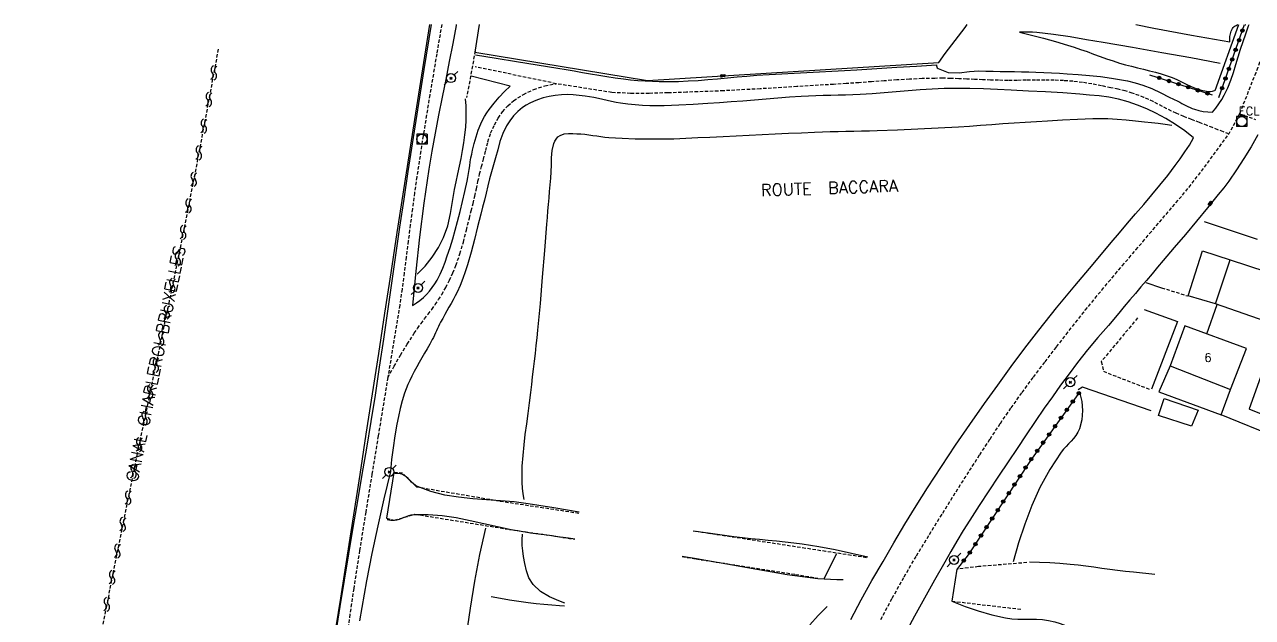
# Model space of a CAD drawing. Header units: millimetres. Extents: x 139000 to 140000, y 142998 to 144000.
# Drawn here: x 139709.2 to 139890.5, y 143912.5 to 144000 of the extents above; entities that cross this region are included whole.
import ezdxf
from ezdxf.enums import TextEntityAlignment as Align

# ---------------------------------------------------------------- set-up
doc = ezdxf.new("R2010")
doc.units = ezdxf.units.MM
doc.linetypes.add('DASHED', pattern=[0.75, 0.5, -0.25])
doc.layers.get('0').update_dxf_attribs({"linetype": 'CONTINUOUS'})
for name, color, linetype in [('W0001', 6, 'DASHED'), ('W0008', 7, 'CONTINUOUS'), ('W0017', 7, 'CONTINUOUS'), ('W0101', 7, 'CONTINUOUS'), ('W0104', 1, 'CONTINUOUS'), ('W0112', 1, 'DASHED'), ('W0120', 7, 'CONTINUOUS'), ('W0211', 2, 'CONTINUOUS'), ('W0214', 2, 'CONTINUOUS'), ('W0322', 7, 'CONTINUOUS'), ('W0323', 7, 'CONTINUOUS'), ('W0401', 7, 'CONTINUOUS'), ('W0420', 7, 'CONTINUOUS'), ('W0473', 7, 'CONTINUOUS'), ('W0500', 5, 'DASHED'), ('W0510', 5, 'CONTINUOUS'), ('W0985', 4, 'CONTINUOUS'), ('W0988', 4, 'CONTINUOUS'), ('W0989', 7, 'CONTINUOUS'), ('W0991', 7, 'CONTINUOUS')]:
    doc.layers.add(name, color=color, linetype=linetype)
doc.styles.get("Standard").update_dxf_attribs({"font": 'romans.shx', "width": 0.85})

# ---------------------------------------------------------------- blocks, each defined once
blk = doc.blocks.new('T473')
for p, q in [((-0.166667, 0.166667), (0.166667, -0.166667)), ((-0.166667, -0.166667), (0.166667, 0.166667)), ((0.500001, 0.500001), (1.000002, 1.000002)), ((-1.000002, -1.000002), (-0.500001, -0.500001))]:
    blk.add_line(p, q)
blk.add_ellipse((0, 0), major_axis=(0.471405, 0.471405), ratio=1, start_param=5.4977871438, end_param=11.780972451)
blk = doc.blocks.new('T401')
for p, q in [((-0.3, 0.3), (0, 0.3)), ((-0.3, -0.25), (-0.3, 0.3)), ((-0.3, 0.15), (0, 0.15)), ((-0.3, 0), (0, 0)), ((0, 0.3), (0, -0.25)), ((-0.3, -0.15), (0, -0.15)), ((-0.3, -0.25), (-0.3, -0.3)), ((-0.3, -0.3), (0, -0.3)), ((0, -0.3), (0, -0.25))]:
    blk.add_line(p, q)
blk = doc.blocks.new('T420')
for p, q in [((0.75, 0.75), (-0.75, 0.75)), ((-0.75, 0.75), (-0.75, -0.75)), ((0.75, 0.75), (0.75, -0.75)), ((0.75, -0.75), (-0.75, -0.75))]:
    blk.add_line(p, q)
blk.add_ellipse((0, 0), major_axis=(-0.53, 0.53), ratio=1, start_param=3.926991, end_param=10.210176)
blk = doc.blocks.new('t323o')
at = {"color": 0, "linetype": 'Continuous'}
for radius in [0.25, 0.15]:
    blk.add_circle((0, 0), radius, dxfattribs=at)
blk = doc.blocks.new('t322o')
at = {"color": 0, "linetype": 'Continuous'}
for radius in [0.25, 0.15]:
    blk.add_circle((0, 0), radius, dxfattribs=at)
blk = doc.blocks.new('t500o')
at = {"color": 0, "linetype": 'Continuous'}
for centre, start, end in [((-0.5, 0.625), 216.8699, 323.1301), ((0.5, -0.125), 36.8699, 143.1301), ((0.5, -0.625), 36.8699, 143.1301), ((-0.5, 0.125), 216.8699, 323.1301)]:
    blk.add_arc(centre, 0.625, start, end, dxfattribs=at)

msp = doc.modelspace()

# ---------------------------------------------------------------- linework, layer by layer
at = {"layer": 'W0001'}
for points in [[(139770.81, 144000), (139770.07, 143995.66), (139769.05, 143989.61), (139768.06, 143983.56), (139767.13, 143977.51), (139766.79, 143975.15), (139766.47, 143972.78), (139766.17, 143970.42), (139765.87, 143968.05), (139765.57, 143965.69), (139765.27, 143963.33), (139764.95, 143960.96), (139764.61, 143958.6), (139762.85, 143947.89)], [(139893.6, 144000), (139893.26, 143999.06), (139892.98, 143998.28), (139892.7, 143997.51), (139892.41, 143996.74), (139892.13, 143995.97), (139891.85, 143995.2), (139891.57, 143994.42), (139891.28, 143993.65), (139890.99, 143992.89), (139888.6, 143986.82)], [(139787.69, 143991.27), (139775.76, 143993.77)], [(139887.02, 143983.86), (139886.22, 143984.17), (139885.42, 143984.47), (139884.62, 143984.78), (139883.83, 143985.09), (139882.68, 143985.54), (139881.53, 143985.98), (139880.39, 143986.43), (139879.25, 143986.91), (139878.56, 143987.23), (139877.89, 143987.57), (139877.21, 143987.92), (139876.55, 143988.27), (139875.87, 143988.62), (139875.19, 143988.95), (139874.49, 143989.25), (139873.78, 143989.53), (139872.76, 143989.88), (139871.73, 143990.2), (139870.68, 143990.47), (139869.6, 143990.65), (139868.21, 143990.97), (139866.81, 143991.25), (139865.4, 143991.46), (139863.98, 143991.62), (139862.61, 143991.72), (139861.24, 143991.78), (139859.87, 143991.8), (139858.5, 143991.8), (139857.13, 143991.78), (139855.76, 143991.76), (139854.39, 143991.76), (139853.03, 143991.77), (139851.85, 143991.81), (139850.67, 143991.85), (139849.49, 143991.91), (139848.32, 143991.96), (139847.14, 143992.01), (139845.96, 143992.05), (139844.78, 143992.07), (139843.6, 143992.06), (139841.73, 143992.02), (139839.86, 143991.93), (139837.99, 143991.82), (139836.13, 143991.69), (139834.27, 143991.56), (139832.4, 143991.42), (139830.54, 143991.29), (139828.67, 143991.17), (139823.25, 143990.85), (139817.83, 143990.51), (139812.4, 143990.22), (139806.97, 143990.01), (139804.21, 143989.92), (139801.45, 143989.84), (139798.69, 143989.84), (139795.92, 143989.97), (139787.69, 143991.27)], [(139762.85, 143947.89), (139763.77, 143949.55), (139764.73, 143951.2), (139765.72, 143952.82), (139766.75, 143954.42), (139767.24, 143955.15), (139767.75, 143955.86), (139768.27, 143956.57), (139768.8, 143957.26), (139769.33, 143957.96), (139769.85, 143958.68), (139770.34, 143959.4), (139770.81, 143960.15), (139771.4, 143961.19), (139771.95, 143962.25), (139772.45, 143963.33), (139772.91, 143964.44), (139773.5, 143966.15), (139774, 143967.9), (139774.45, 143969.66), (139774.9, 143971.42), (139775.17, 143972.5), (139775.43, 143973.59), (139775.68, 143974.68), (139775.92, 143975.77), (139776.16, 143976.86), (139776.41, 143977.94), (139776.68, 143979.03), (139776.97, 143980.11), (139777.3, 143981.39), (139777.63, 143982.69), (139778.03, 143983.98), (139778.58, 143985.21), (139779.15, 143986.2), (139779.8, 143987.14), (139780.56, 143988.02), (139781.44, 143988.77), (139782.87, 143989.7), (139784.4, 143990.43), (139786.02, 143990.96), (139787.69, 143991.27)], [(139888.6, 143986.82), (139887.02, 143983.86)], [(139888.6, 143986.82), (139890.97, 143986)], [(139835.65, 143912.16), (139837.33, 143915.33), (139839.08, 143918.48), (139840.9, 143921.58), (139842.83, 143924.74), (139844.78, 143927.89), (139846.75, 143931.03), (139848.74, 143934.15), (139850.24, 143936.48), (139851.76, 143938.81), (139853.29, 143941.12), (139854.87, 143943.4), (139856.51, 143945.69), (139858.18, 143947.96), (139859.88, 143950.2), (139861.59, 143952.43), (139862.99, 143954.24), (139864.4, 143956.04), (139865.83, 143957.82), (139867.27, 143959.6), (139868.26, 143960.8), (139869.26, 143962), (139870.27, 143963.19), (139871.28, 143964.38), (139872.29, 143965.57), (139873.31, 143966.75), (139874.32, 143967.94), (139875.32, 143969.14), (139877.26, 143971.41), (139879.21, 143973.68), (139881.14, 143975.98), (139882.97, 143978.34), (139887.02, 143983.86)], [(139762.85, 143947.89), (139761.43, 143939.29), (139760.51, 143933.65), (139759.59, 143928.02), (139758.68, 143922.38), (139757.81, 143916.74), (139757.25, 143912.94), (139756.72, 143909.13)]]:
    msp.add_lwpolyline(points, dxfattribs=at)
at = {"layer": 'W0008'}
for points in [[(139755.11, 143909.71), (139755.8, 143914.07), (139756.43, 143917.97), (139757.08, 143921.88), (139757.74, 143925.78), (139758.41, 143929.68), (139759.08, 143933.58), (139759.74, 143937.48), (139760.38, 143941.39), (139761.01, 143945.29), (139761.64, 143949.42), (139762.26, 143953.55), (139762.86, 143957.68), (139763.45, 143961.81), (139764.04, 143965.94), (139764.64, 143970.08), (139765.25, 143974.21), (139765.87, 143978.33), (139767.03, 143985.84), (139768.22, 143993.35), (139769.29, 144000)], [(139772.95, 144000), (139772.92, 143999.85), (139772.44, 143997.19), (139771.93, 143994.54), (139771.4, 143991.9), (139770.87, 143989.26), (139770.34, 143986.61), (139769.83, 143983.96), (139769.35, 143981.3), (139768.92, 143978.64), (139768.19, 143973.63), (139767.54, 143968.61), (139766.98, 143963.58), (139766.51, 143958.55)], [(139884.59, 143987.08), (139885.09, 143987.66), (139885.55, 143988.28), (139885.97, 143988.92), (139886.34, 143989.59), (139886.86, 143990.68), (139887.31, 143991.8), (139887.71, 143992.93), (139888.07, 143994.08), (139888.42, 143995.22), (139888.76, 143996.37), (139889.12, 143997.51), (139889.51, 143998.64), (139889.94, 143999.82), (139890.01, 144000)], [(139775.79, 143995.53), (139778.83, 143995.05), (139781.87, 143994.56), (139784.91, 143994.07), (139787.95, 143993.58), (139789.16, 143993.37), (139790.37, 143993.16), (139791.58, 143992.94), (139792.78, 143992.73), (139793.99, 143992.52), (139795.2, 143992.32), (139796.41, 143992.13), (139797.63, 143991.97), (139798.7, 143991.86), (139799.78, 143991.76), (139800.86, 143991.69), (139801.94, 143991.64), (139802.89, 143991.6), (139803.85, 143991.58), (139804.8, 143991.58), (139805.75, 143991.6), (139807.2, 143991.67), (139808.65, 143991.76), (139810.09, 143991.88), (139811.53, 143992.01), (139812.98, 143992.14), (139814.42, 143992.28), (139815.86, 143992.4), (139817.31, 143992.51), (139819.16, 143992.63), (139821.01, 143992.74), (139822.86, 143992.84), (139824.71, 143992.94), (139826.57, 143993.04), (139828.42, 143993.13), (139830.27, 143993.23), (139832.12, 143993.34), (139835.05, 143993.51), (139837.98, 143993.69), (139840.91, 143993.88), (139843.84, 143994.06)], [(139843.84, 143994.06), (139843.84, 143993.9), (139843.89, 143993.75), (139843.98, 143993.61), (139844.1, 143993.5), (139845.57, 143992.92), (139847.19, 143992.88), (139848.71, 143993.08), (139850.11, 143993.17), (139851.16, 143993.13), (139852.21, 143993.11), (139853.27, 143993.09), (139854.32, 143993.07), (139855.37, 143993.05), (139856.43, 143993.03), (139857.48, 143993.01), (139858.54, 143992.97), (139859.69, 143992.93), (139860.85, 143992.88), (139862, 143992.81), (139863.16, 143992.73), (139864.8, 143992.62), (139866.43, 143992.49), (139868.07, 143992.33), (139869.7, 143992.11), (139870.87, 143991.91), (139872.04, 143991.68), (139873.19, 143991.41), (139874.33, 143991.06), (139875.66, 143990.54), (139876.96, 143989.94), (139878.23, 143989.3), (139879.5, 143988.67), (139879.8, 143988.52), (139880.1, 143988.36), (139880.4, 143988.2), (139880.69, 143988.04), (139880.99, 143987.88), (139881.3, 143987.74), (139881.61, 143987.61), (139881.93, 143987.49), (139882.58, 143987.32), (139883.24, 143987.19), (139883.92, 143987.11), (139884.59, 143987.08)], [(139780.93, 143990.93), (139775.17, 143992.38)], [(139881.82, 143983.26), (139880.51, 143984.3), (139879.14, 143985.26), (139877.72, 143986.14), (139876.24, 143986.94), (139874.91, 143987.57), (139873.54, 143988.12), (139872.14, 143988.6), (139870.72, 143988.99), (139869.31, 143989.28), (139867.88, 143989.47), (139866.45, 143989.6), (139865.03, 143989.73), (139862.5, 143989.93), (139859.96, 143990.07), (139857.43, 143990.19), (139854.89, 143990.3), (139852.86, 143990.4), (139850.82, 143990.5), (139848.78, 143990.57), (139846.75, 143990.58), (139844.98, 143990.54), (139843.21, 143990.45), (139841.44, 143990.34), (139839.67, 143990.2), (139837.91, 143990.06), (139836.14, 143989.92), (139834.38, 143989.79), (139832.61, 143989.69), (139831.52, 143989.64), (139830.43, 143989.6), (139829.34, 143989.57), (139828.24, 143989.54), (139827.15, 143989.51), (139826.06, 143989.47), (139824.97, 143989.43), (139823.88, 143989.37), (139822.15, 143989.26), (139820.42, 143989.14), (139818.7, 143989), (139816.98, 143988.85), (139815.25, 143988.71), (139813.53, 143988.57), (139811.8, 143988.44), (139810.08, 143988.33), (139807.94, 143988.2), (139805.8, 143988.08), (139803.66, 143987.99), (139801.52, 143988), (139800.44, 143988.05), (139799.35, 143988.14), (139798.28, 143988.25), (139797.2, 143988.4), (139796.55, 143988.51), (139795.89, 143988.64), (139795.24, 143988.78), (139794.59, 143988.93), (139793.94, 143989.08), (139793.29, 143989.22), (139792.64, 143989.34), (139791.98, 143989.44), (139791.11, 143989.55), (139790.23, 143989.64), (139789.35, 143989.68), (139788.47, 143989.65), (139787.57, 143989.55), (139786.68, 143989.39), (139785.8, 143989.17), (139784.93, 143988.89), (139784.36, 143988.66), (139783.8, 143988.41), (139783.26, 143988.1), (139782.75, 143987.75), (139782.06, 143987.16), (139781.43, 143986.51), (139780.86, 143985.8), (139780.36, 143985.04), (139779.81, 143983.91), (139779.4, 143982.72), (139779.07, 143981.51), (139778.73, 143980.32), (139778.43, 143979.28), (139778.15, 143978.25), (139777.88, 143977.21), (139777.62, 143976.17), (139777.36, 143975.12), (139777.11, 143974.08), (139776.85, 143973.04), (139776.58, 143972), (139776.11, 143970.13), (139775.66, 143968.25), (139775.18, 143966.38), (139774.63, 143964.53), (139774.28, 143963.51), (139773.91, 143962.5), (139773.51, 143961.5), (139773.07, 143960.51), (139772.79, 143959.94), (139772.5, 143959.38), (139772.2, 143958.83), (139771.88, 143958.28), (139771.57, 143957.73), (139771.25, 143957.18), (139770.95, 143956.63), (139770.65, 143956.07), (139770.5, 143955.76), (139770.34, 143955.43), (139770.19, 143955.11), (139770.04, 143954.79), (139769.89, 143954.47), (139769.74, 143954.14), (139769.58, 143953.82), (139769.42, 143953.51), (139769.06, 143952.82), (139768.68, 143952.14), (139768.28, 143951.47), (139767.89, 143950.8), (139767.5, 143950.13), (139767.11, 143949.46), (139766.74, 143948.78), (139766.39, 143948.08), (139766.09, 143947.47), (139765.81, 143946.85), (139765.56, 143946.22), (139765.33, 143945.58), (139764.98, 143944.45), (139764.68, 143943.31), (139764.42, 143942.16), (139764.19, 143941.01), (139763.88, 143939.27), (139763.62, 143937.53), (139763.41, 143935.78), (139763.24, 143934.03)], [(139766.51, 143958.55), (139767.07, 143958.9), (139767.6, 143959.29), (139768.11, 143959.71), (139768.58, 143960.17), (139769.02, 143960.66), (139769.42, 143961.18), (139769.79, 143961.72), (139770.12, 143962.28), (139770.57, 143963.14), (139770.96, 143964.03), (139771.3, 143964.94), (139771.63, 143965.85), (139772.05, 143967.11), (139772.43, 143968.39), (139772.79, 143969.67), (139773.13, 143970.95), (139773.52, 143972.42), (139773.89, 143973.9), (139774.24, 143975.38), (139774.56, 143976.86), (139774.67, 143977.43), (139774.77, 143978.01), (139774.86, 143978.58), (139774.94, 143979.16), (139775.03, 143979.73), (139775.13, 143980.31), (139775.24, 143980.88), (139775.36, 143981.45), (139775.61, 143982.43), (139775.88, 143983.42), (139776.19, 143984.39), (139776.56, 143985.34), (139776.83, 143985.9), (139777.13, 143986.44), (139777.46, 143986.97), (139777.82, 143987.48), (139778.53, 143988.4), (139779.29, 143989.28), (139780.09, 143990.13), (139780.93, 143990.93)], [(139835.98, 143920.74), (139837.57, 143923.49), (139839.19, 143926.23), (139840.85, 143928.94), (139842.54, 143931.63), (139844.58, 143934.77), (139846.68, 143937.89), (139848.8, 143940.98), (139850.96, 143944.05), (139852.91, 143946.79), (139854.9, 143949.52), (139856.91, 143952.22), (139858.96, 143954.89), (139861.59, 143958.18), (139864.27, 143961.41), (139866.98, 143964.62), (139869.67, 143967.84), (139870.86, 143969.25), (139872.06, 143970.66), (139873.26, 143972.05), (139874.47, 143973.45), (139875.66, 143974.85), (139876.84, 143976.27), (139878, 143977.72), (139879.12, 143979.18), (139879.83, 143980.17), (139880.53, 143981.19), (139881.19, 143982.21), (139881.82, 143983.26)], [(139891.3, 143983.71), (139890.3, 143981.97), (139889.26, 143980.25), (139888.17, 143978.56), (139887.03, 143976.9), (139886.27, 143975.88), (139885.47, 143974.89), (139884.66, 143973.91), (139883.85, 143972.93), (139882.23, 143970.97), (139880.6, 143969.03), (139878.96, 143967.09), (139877.33, 143965.15), (139876.51, 143964.18), (139875.69, 143963.21), (139874.86, 143962.24), (139874.04, 143961.27), (139873.22, 143960.3), (139872.4, 143959.34), (139871.58, 143958.37), (139870.76, 143957.39), (139869.23, 143955.59), (139867.69, 143953.78), (139866.17, 143951.97), (139864.69, 143950.11), (139863.43, 143948.45), (139862.19, 143946.76), (139860.98, 143945.06), (139859.78, 143943.35), (139858.43, 143941.39), (139857.1, 143939.42), (139855.77, 143937.44), (139854.45, 143935.45), (139853.02, 143933.31), (139851.57, 143931.16), (139850.15, 143929), (139848.76, 143926.83), (139847.81, 143925.29), (139846.88, 143923.75), (139845.97, 143922.19), (139845.07, 143920.64), (139843.56, 143917.99), (139842.07, 143915.34), (139840.61, 143912.68), (139839.18, 143909.99)], [(139763.24, 143934.03), (139762.27, 143930.01), (139761.36, 143925.98), (139760.5, 143921.94), (139759.7, 143917.88), (139758.65, 143911.98)], [(139831.2, 143912.18), (139832.74, 143915.07), (139834.33, 143917.92), (139835.98, 143920.74)]]:
    msp.add_lwpolyline(points, dxfattribs=at)
at = {"layer": 'W0017'}
for points in [[(139891.26, 143968.26), (139883.41, 143970.89)], [(139874.79, 143961.92), (139877.09, 143961.16)], [(139874.51, 143957.92), (139879.43, 143956.17), (139875.61, 143946.18)], [(139875.55, 143942.97), (139865.44, 143946.46), (139864.77, 143946.08)]]:
    msp.add_lwpolyline(points, dxfattribs=at)
at = {"layer": 'W0101'}
msp.add_lwpolyline([(139887.22, 143965.29), (139897.75, 143961.83), (139895.63, 143955.07), (139885.06, 143958.77)], close=True, dxfattribs=at)
for points in [[(139880.51, 143955.55), (139878.37, 143949.63)], [(139887.25, 143946.15), (139887.26, 143946.12), (139889.63, 143952.19), (139880.51, 143955.55)], [(139878.37, 143949.63), (139887.26, 143946.12)]]:
    msp.add_lwpolyline(points, dxfattribs=at)
at = {"layer": 'W0104'}
for points in [[(139885.06, 143958.77), (139881.01, 143959.97), (139883.15, 143966.6), (139887.22, 143965.29)], [(139883.78, 143954.35), (139885.31, 143958.68)], [(139898.26, 143954.21), (139897.55, 143952.3), (139892.71, 143953.79), (139892.72, 143953.76), (139891.77, 143951.05), (139892.66, 143950.7), (139890.04, 143943.26), (139890.07, 143943.23), (139894.94, 143941.32), (139894.12, 143939.05), (139885.89, 143942.39)], [(139878.37, 143949.63), (139876.67, 143945.77), (139885.89, 143942.39), (139887.25, 143946.15)]]:
    msp.add_lwpolyline(points, dxfattribs=at)
msp.add_lwpolyline([(139877.49, 143944.79), (139882.49, 143943.09), (139881.49, 143940.71), (139876.64, 143942.27)], close=True, dxfattribs=at)
at = {"layer": 'W0112'}
for points in [[(139775.75, 143996.1), (139774.49, 143989.21)], [(139877.09, 143961.16), (139880.93, 143959.94)], [(139873.54, 143956.69), (139868.19, 143950.25)], [(139868.19, 143950.25), (139868.5, 143948.81), (139875.28, 143946.18)], [(139791.05, 143927.83), (139779.37, 143929.62), (139767.14, 143931.71), (139765.03, 143933.77), (139763.79, 143933.89)], [(139762.67, 143927.11), (139763.86, 143926.83), (139766.86, 143927.72), (139780.81, 143925.48), (139787.97, 143924.42), (139790.46, 143924.02)], [(139833.51, 143921.3), (139827.51, 143922.22), (139807.94, 143925.23)], [(139806.3, 143921.46), (139808.38, 143921.12), (139823.04, 143918.84), (139826.32, 143918.29)], [(139857.19, 143920.57), (139850.05, 143919.98), (139846.86, 143919.6)], [(139846.14, 143914.89), (139856.42, 143913.68)]]:
    msp.add_lwpolyline(points, dxfattribs=at)
at = {"layer": 'W0120'}
for points in [[(139885.01, 143990.29), (139888.49, 144000)], [(139763.76, 143933.89), (139762.67, 143927.11)], [(139827.27, 143918.22), (139829.14, 143921.91)], [(139846.86, 143919.6), (139846.14, 143914.89)]]:
    msp.add_lwpolyline(points, dxfattribs=at)
at = {"layer": 'W0211'}
for points in [[(139856.11, 143998.88), (139857.89, 143998.45), (139859.68, 143997.99), (139861.45, 143997.5), (139863.21, 143996.97), (139864.18, 143996.66), (139865.14, 143996.34), (139866.1, 143996), (139867.06, 143995.65), (139868.01, 143995.3), (139868.97, 143994.96), (139869.93, 143994.63), (139870.9, 143994.32), (139871.77, 143994.07), (139872.65, 143993.84), (139873.53, 143993.62), (139874.41, 143993.41), (139875.29, 143993.19), (139876.17, 143992.96), (139877.04, 143992.72), (139877.91, 143992.45), (139878.64, 143992.18), (139879.35, 143991.87), (139880.05, 143991.54), (139880.74, 143991.2), (139881.45, 143990.87), (139882.18, 143990.57), (139882.93, 143990.33), (139883.7, 143990.17), (139884, 143990.14), (139884.3, 143990.14), (139884.6, 143990.18), (139884.9, 143990.25)], [(139767.19, 143963.13), (139768.36, 143964.34), (139769.4, 143965.66), (139770.31, 143967.08), (139771.08, 143968.58), (139771.69, 143970.3), (139772.09, 143972.09), (139772.38, 143973.89), (139772.7, 143975.66), (139772.94, 143976.8), (139773.18, 143977.95), (139773.43, 143979.09), (139773.66, 143980.24), (139773.88, 143981.39), (139774.07, 143982.54), (139774.23, 143983.7), (139774.35, 143984.87), (139774.41, 143985.91), (139774.43, 143986.95), (139774.4, 143987.99), (139774.32, 143989.03)], [(139782.98, 143929.87), (139782.84, 143930.71), (139782.74, 143931.55), (139782.69, 143932.39), (139782.67, 143933.24), (139782.71, 143934.81), (139782.82, 143936.38), (139782.97, 143937.94), (139783.15, 143939.49), (139783.36, 143941.04), (139783.57, 143942.59), (139783.77, 143944.15), (139783.96, 143945.7), (139784.09, 143946.85), (139784.22, 143948), (139784.36, 143949.15), (139784.5, 143950.31), (139784.64, 143951.46), (139784.77, 143952.61), (139784.9, 143953.76), (139785.02, 143954.91), (139785.39, 143958.82), (139785.71, 143962.72), (139786.02, 143966.63), (139786.34, 143970.54), (139786.42, 143971.51), (139786.5, 143972.48), (139786.58, 143973.44), (139786.66, 143974.41), (139786.74, 143975.38), (139786.83, 143976.35), (139786.91, 143977.31), (139786.99, 143978.28), (139787.03, 143979.3), (139787.03, 143980.34), (139787.11, 143981.4), (139787.38, 143982.42), (139787.53, 143982.77), (139787.72, 143983.1), (139787.97, 143983.41), (139788.29, 143983.64), (139788.89, 143983.87), (139789.54, 143983.93), (139790.16, 143983.9), (139790.76, 143983.87), (139791.36, 143983.85), (139791.95, 143983.8), (139792.55, 143983.73), (139793.14, 143983.64), (139793.72, 143983.55), (139794.31, 143983.46), (139794.91, 143983.39), (139795.5, 143983.34), (139797.44, 143983.22), (139799.39, 143983.15), (139801.34, 143983.11), (139803.29, 143983.11), (139805.07, 143983.14), (139806.85, 143983.22), (139808.63, 143983.31), (139810.41, 143983.39), (139812.34, 143983.48), (139814.27, 143983.57), (139816.2, 143983.67), (139818.13, 143983.77), (139820.06, 143983.86), (139821.99, 143983.95), (139823.92, 143984.04), (139825.85, 143984.12), (139827.01, 143984.16), (139828.17, 143984.19), (139829.33, 143984.22), (139830.49, 143984.24), (139831.65, 143984.27), (139832.81, 143984.29), (139833.96, 143984.33), (139835.12, 143984.36), (139838.12, 143984.48), (139841.11, 143984.61), (139844.1, 143984.76), (139847.09, 143984.92), (139848.74, 143985.02), (139850.38, 143985.13), (139852.03, 143985.25), (139853.67, 143985.37), (139855.32, 143985.49), (139856.97, 143985.6), (139858.61, 143985.7), (139860.26, 143985.8), (139862.48, 143985.92), (139864.7, 143986.04), (139866.92, 143986.11), (139869.14, 143986.11), (139870.51, 143986.05), (139871.87, 143985.94), (139873.22, 143985.8), (139874.58, 143985.66), (139875.59, 143985.55), (139876.6, 143985.43), (139877.6, 143985.29), (139878.61, 143985.15)], [(139774.48, 143909.88), (139775.06, 143913.85), (139775.72, 143917.81), (139776.46, 143921.75), (139777.3, 143925.67)], [(139789, 143914.59), (139788.09, 143914.93), (139786.71, 143915.52), (139785.4, 143916.31), (139784.29, 143917.36), (139783.69, 143918.31), (139783.32, 143919.36), (139783.09, 143920.43), (139782.89, 143921.48), (139782.77, 143922.3), (139782.7, 143923.12), (139782.69, 143923.95), (139782.74, 143924.78)], [(139825.15, 143911.37), (139826.38, 143912.76), (139827.7, 143914.07)]]:
    msp.add_lwpolyline(points, dxfattribs=at)
at = {"layer": 'W0214'}
for points in [[(139885.73, 143994.27), (139881.42, 143995.07), (139877.11, 143995.85), (139872.79, 143996.6), (139868.47, 143997.33), (139866.03, 143997.75), (139863.58, 143998.17), (139861.13, 143998.54), (139858.67, 143998.82), (139858.03, 143998.86), (139857.39, 143998.89), (139856.75, 143998.89), (139856.11, 143998.88)], [(139864.97, 143945.71), (139865.3, 143944.38), (139865.41, 143943.02), (139865.3, 143941.66), (139864.96, 143940.33), (139864.74, 143939.82), (139864.44, 143939.34), (139864.1, 143938.9), (139863.73, 143938.49), (139863.36, 143938.11), (139862.98, 143937.72), (139862.62, 143937.32), (139862.29, 143936.88), (139861.44, 143935.62), (139860.61, 143934.33), (139859.84, 143933), (139859.13, 143931.64), (139857.94, 143928.98), (139856.88, 143926.27), (139855.96, 143923.51), (139855.17, 143920.71)], [(139778.13, 143915.57), (139779.48, 143915.32), (139780.84, 143915.08), (139782.21, 143914.87), (139783.57, 143914.67), (139784.73, 143914.54), (139785.89, 143914.43), (139787.06, 143914.34), (139788.22, 143914.26), (139788.94, 143914.21)]]:
    msp.add_lwpolyline(points, dxfattribs=at)
at = {"layer": 'W0322'}
msp.add_lwpolyline([(139864.97, 143945.71), (139857.72, 143935.67), (139848.55, 143921.71), (139846.94, 143919.7)], dxfattribs=at)
at = {"layer": 'W0323'}
for points in [[(139885.53, 143989.21), (139889.34, 144000)], [(139875.32, 143992.59), (139884.58, 143989.61)]]:
    msp.add_lwpolyline(points, dxfattribs=at)
at = {"layer": 'W0500'}
msp.add_lwpolyline([(139737.81, 143996.36), (139735.06, 143981.67), (139733.6, 143974.15), (139732.1, 143966.65), (139730.56, 143959.15), (139728.99, 143951.66), (139727.42, 143944.17), (139725.86, 143936.68), (139724.31, 143929.19), (139722.8, 143921.68), (139721.32, 143914.2), (139719.87, 143906.72), (139718.43, 143899.23), (139716.99, 143891.74), (139715.56, 143884.25), (139714.12, 143876.76), (139712.67, 143869.27), (139711.19, 143861.79), (139709.81, 143854.98), (139708.39, 143848.17)], dxfattribs=at)
at = {"layer": 'W0510'}
for points in [[(139754.89, 143909), (139755.9, 143915.34), (139756.9, 143921.68), (139757.84, 143927.63), (139758.76, 143933.58), (139759.67, 143939.53), (139760.59, 143945.49), (139761.5, 143951.44), (139762.41, 143957.39), (139763.33, 143963.34), (139764.25, 143969.3), (139767, 143986.93), (139769.05, 144000)], [(139776.36, 144000), (139775.72, 143995.93)], [(139844.2, 143994.41), (139845.16, 143995.71), (139846.14, 143997.01), (139847.12, 143998.3), (139848.11, 143999.59), (139848.4, 144000)], [(139873.28, 144000), (139875.94, 143999.46), (139881.53, 143998.42), (139887.15, 143997.45)], [(139775.72, 143995.93), (139801.18, 143991.72)], [(139801.18, 143991.72), (139844.2, 143994.41)], [(139791.08, 143928.02), (139787.35, 143928.64), (139783.55, 143929.25), (139781.51, 143929.52), (139779.47, 143929.69), (139777.42, 143929.83), (139775.38, 143929.98), (139773.31, 143930.21), (139771.25, 143930.55), (139769.22, 143931.06), (139767.25, 143931.79), (139766.92, 143931.97), (139766.62, 143932.2), (139766.35, 143932.45), (139766.09, 143932.72), (139765.83, 143932.98), (139765.56, 143933.23), (139765.25, 143933.45), (139764.91, 143933.62), (139764.66, 143933.7), (139764.4, 143933.74), (139764.14, 143933.74), (139763.88, 143933.71)], [(139762.74, 143926.95), (139763.01, 143926.88), (139763.28, 143926.84), (139763.56, 143926.83), (139763.83, 143926.84), (139764.2, 143926.9), (139764.56, 143927), (139764.91, 143927.13), (139765.26, 143927.26), (139765.6, 143927.4), (139765.95, 143927.52), (139766.32, 143927.61), (139766.69, 143927.66), (139768.79, 143927.69), (139770.89, 143927.53), (139772.96, 143927.22), (139775.01, 143926.8), (139777.03, 143926.34), (139779.04, 143925.88), (139781.07, 143925.45), (139783.11, 143925.1), (139783.91, 143924.99), (139784.71, 143924.88), (139785.51, 143924.77), (139786.31, 143924.67), (139787.11, 143924.56), (139787.91, 143924.45), (139788.72, 143924.34), (139789.52, 143924.23), (139790.47, 143924.08)], [(139833.72, 143921.38), (139831.31, 143921.93), (139828.9, 143922.44), (139826.48, 143922.89), (139824.05, 143923.28), (139822.79, 143923.46), (139821.53, 143923.6), (139820.26, 143923.73), (139819, 143923.85), (139817.74, 143923.96), (139816.47, 143924.08), (139815.21, 143924.21), (139813.95, 143924.37), (139810.14, 143924.9), (139807.94, 143925.23)], [(139806.33, 143921.53), (139808.41, 143921.19), (139810.64, 143920.81), (139812.88, 143920.41), (139815.11, 143920), (139817.34, 143919.59), (139819.58, 143919.19), (139821.82, 143918.83), (139824.07, 143918.51), (139826.32, 143918.25), (139827.26, 143918.17), (139828.2, 143918.11), (139829.15, 143918.09), (139830.09, 143918.1)], [(139876.11, 143918.81), (139872.95, 143919.15), (139871.78, 143919.26), (139870.6, 143919.4), (139869.44, 143919.56), (139868.27, 143919.72), (139867.1, 143919.89), (139865.93, 143920.05), (139864.76, 143920.19), (139863.59, 143920.31), (139862.09, 143920.43), (139860.58, 143920.52), (139859.07, 143920.59), (139857.57, 143920.63)], [(139846.14, 143914.89), (139848.07, 143914.11), (139850.03, 143913.43), (139852.03, 143912.86), (139854.07, 143912.41), (139854.97, 143912.28), (139855.87, 143912.22), (139856.78, 143912.2), (139857.69, 143912.2), (139858.6, 143912.2), (139859.51, 143912.15), (139860.42, 143912.04), (139861.32, 143911.85), (139862.12, 143911.59), (139862.91, 143911.27), (139863.67, 143910.9), (139864.42, 143910.49), (139865.14, 143910.08), (139865.87, 143909.66), (139866.6, 143909.25), (139867.35, 143908.87), (139869.61, 143907.68), (139869.64, 143907.66)]]:
    msp.add_lwpolyline(points, dxfattribs=at)
for points in [[(139887.15, 143997.45, -0.104748), (139887.38, 143999.03, -0.136132), (139887.82, 143999.71, -0.087932), (139888.4, 144000)], [(139889.45, 144000, -0.017932), (139889.55, 143999.96)]]:
    msp.add_lwpolyline(points, format="xyb", dxfattribs=at)

# ---------------------------------------------------------------- block references
at = {"layer": 'W0322'}
for p, rotation in [((139863.99, 143944.36), 234.1627637680141), ((139864.87, 143945.57), 234.1627637680141), ((139863.12, 143943.14), 234.1627637680141), ((139861.36, 143940.71), 234.1627637680141), ((139862.24, 143941.93), 234.1627637680141), ((139860.48, 143939.49), 234.1627637680141), ((139858.73, 143937.06), 234.1627637680141), ((139859.6, 143938.28), 234.1627637680141), ((139857.85, 143935.85), 234.1627637680141), ((139856.19, 143933.34), 236.7058374112126), ((139857.02, 143934.6), 236.7058374112126), ((139855.37, 143932.09), 236.7058374112126), ((139853.72, 143929.58), 236.7058374112126), ((139854.55, 143930.84), 236.7058374112126), ((139852.9, 143928.33), 236.7058374112126), ((139851.25, 143925.82), 236.7058374112126), ((139852.08, 143927.08), 236.7058374112126), ((139850.43, 143924.57), 236.7058374112126), ((139849.61, 143923.31), 236.7058374112126), ((139847.88, 143920.87), 231.3401917461112), ((139848.78, 143922.06), 236.7058374112126)]:
    msp.add_blockref('t322o', p, dxfattribs=dict(at, rotation=rotation))
at = {"layer": 'W0323'}
for p, rotation in [((139889.02, 143999.11), 70.58060197834348), ((139888.53, 143997.69), 70.58060197834348), ((139887.53, 143994.86), 70.58060197834348), ((139888.03, 143996.28), 70.58060197834348), ((139887.03, 143993.45), 70.58060197834348), ((139876.75, 143992.13), 342.1721015282451), ((139878.18, 143991.67), 342.1721015282451), ((139879.61, 143991.21), 342.1721015282451), ((139886.53, 143992.04), 70.58060197834348), ((139881.03, 143990.75), 342.1721015282451), ((139882.46, 143990.29), 342.1721015282451), ((139883.89, 143989.84), 342.1721015282451), ((139886.03, 143990.62), 70.58060197834348)]:
    msp.add_blockref('t323o', p, dxfattribs=dict(at, rotation=rotation))
at = {"layer": 'W0401'}
for p, rotation in [((139812.32, 143992.28), 275.4223753945682), ((139884.17, 143973.67), 140.3212814230402)]:
    msp.add_blockref('T401', p, dxfattribs=dict(at, rotation=rotation))
at = {"layer": 'W0420'}
for p in [(139888.92, 143985.7), (139767.89, 143983.08)]:
    msp.add_blockref('T420', p, dxfattribs=at)
at = {"layer": 'W0473'}
for p in [(139772.17, 143992.09), (139767.32, 143961.13), (139863.61, 143947.21), (139763.08, 143933.97), (139846.45, 143920.97)]:
    msp.add_blockref('T473', p, dxfattribs=at)
at = {"layer": 'W0500'}
for p, rotation in [((139737.16, 143992.87), 259.41061911819), ((139736.42, 143988.94), 259.41061911819), ((139735.69, 143985), 259.41061911819), ((139734.95, 143981.07), 259.0248470385723), ((139734.19, 143977.15), 259.0248470385723), ((139733.42, 143973.22), 258.6571125085625), ((139732.63, 143969.3), 258.6571125085625), ((139731.84, 143965.38), 258.384055219371), ((139731.03, 143961.46), 258.384055219371), ((139730.22, 143957.54), 258.2056795176028), ((139729.4, 143953.63), 258.2056795176028), ((139728.59, 143949.71), 258.1444155416638), ((139727.76, 143945.8), 258.1444155416638), ((139726.94, 143941.88), 258.2002689523065), ((139726.13, 143937.97), 258.2002689523065), ((139725.31, 143934.05), 258.3508189938956), ((139724.51, 143930.13), 258.3508189938956), ((139723.71, 143926.21), 258.5960632693844), ((139722.92, 143922.29), 258.5960632693844), ((139722.14, 143918.37), 258.8313890328906), ((139721.37, 143914.44), 258.8313890328906)]:
    msp.add_blockref('t500o', p, dxfattribs=dict(at, rotation=rotation))

# ---------------------------------------------------------------- texts
at = {"layer": 'W0985'}
msp.add_text('CANAL CHARLEROI BRUXELLES   ', height=1.75, rotation=78.4458, dxfattribs=at).set_placement((139728.93, 143951.67), align=Align.MIDDLE_CENTER)
at = {"layer": 'W0988'}
msp.add_text('ECLUSE   ', height=1.25, dxfattribs=at).set_placement((139892.94, 143987.23), align=Align.MIDDLE_CENTER)
at = {"layer": 'W0989'}
msp.add_text('ROUTE  BACCARA   ', height=1.75, rotation=1.8614, dxfattribs=at).set_placement((139817.97, 143974.68))
at = {"layer": 'W0991'}
msp.add_text('6', height=1.25, dxfattribs=at).set_placement((139883.95, 143950.84), align=Align.MIDDLE_CENTER)

doc.saveas('drawing.dxf')
